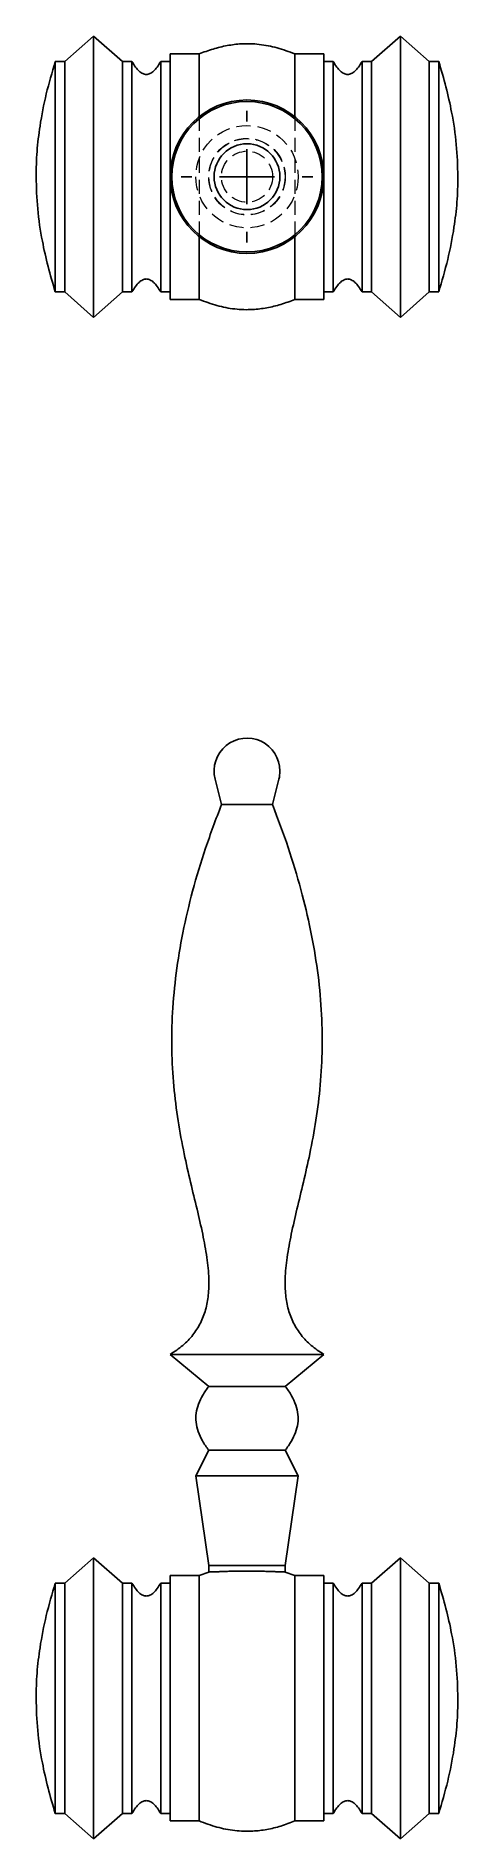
# Model space of a CAD drawing. Header units: millimetres. Extents: x 64 to 237, y 6 to 171.
# Drawn here: x 63.8 to 102.2, y 7 to 170.8 of the extents above.
import ezdxf

# ---------------------------------------------------------------- set-up
doc = ezdxf.new("R2010")
doc.units = ezdxf.units.MM
doc.linetypes.add('HIDDEN', pattern=[1.905, 1.27, -0.635])
doc.layers.add('10', color=7, linetype='Continuous')

# ---------------------------------------------------------------- blocks, each defined once
blk = doc.blocks.new('SW_CENTERMARKSYMBOL_0')
at = {"layer": '10', "color": 0}
for p, q in [((0, 5), (0, 5.98)), ((0, 0), (0, 2.5)), ((-5, 0), (-5.98, 0)), ((0, 0), (-2.5, 0)), ((0, 0), (0, -2.5)), ((0, 0), (2.5, 0)), ((5, 0), (5.98, 0)), ((0, -5), (0, -5.98))]:
    blk.add_line(p, q, dxfattribs=at)

msp = doc.modelspace()

# ---------------------------------------------------------------- linework, layer by layer
at = {"color": 7, "linetype": 'Continuous', "lineweight": 25}
for p, q in [((69.06, 170.78), (66.45, 168.45)), ((71.68, 168.45), (69.06, 170.78)), ((69.06, 170.78), (69.06, 145.22)), ((96.93, 170.78), (94.32, 168.45)), ((99.55, 168.45), (96.93, 170.78)), ((96.93, 170.78), (96.93, 145.22)), ((78.64, 169.15), (76.03, 169.15)), ((76.03, 169.15), (76.03, 146.85)), ((78.64, 169.15), (78.64, 163.44)), ((89.97, 169.15), (87.36, 169.15)), ((87.36, 169.15), (87.36, 163.44)), ((89.97, 169.15), (89.97, 146.85)), ((66.45, 168.45), (65.58, 168.45)), ((65.58, 168.45), (65.58, 147.55)), ((66.45, 168.45), (66.45, 147.55)), ((72.55, 168.45), (71.68, 168.45)), ((71.68, 168.45), (71.68, 147.55)), ((72.55, 168.45), (72.55, 147.55)), ((76.03, 168.45), (75.16, 168.45)), ((75.16, 168.45), (75.16, 147.55)), ((90.84, 168.45), (89.97, 168.45)), ((90.84, 168.45), (90.84, 147.55)), ((94.32, 168.45), (93.45, 168.45)), ((93.45, 168.45), (93.45, 147.55)), ((94.32, 168.45), (94.32, 147.55)), ((100.42, 168.45), (99.55, 168.45)), ((99.55, 168.45), (99.55, 147.55)), ((100.42, 168.45), (100.42, 147.55)), ((78.64, 152.56), (78.64, 146.85)), ((87.36, 152.56), (87.36, 146.85)), ((65.58, 147.55), (66.45, 147.55)), ((66.45, 147.55), (69.06, 145.22)), ((69.06, 145.22), (71.68, 147.55)), ((71.68, 147.55), (72.55, 147.55)), ((75.16, 147.55), (76.03, 147.55)), ((89.97, 147.55), (90.84, 147.55)), ((93.45, 147.55), (94.32, 147.55)), ((94.32, 147.55), (96.93, 145.22)), ((96.93, 145.22), (99.55, 147.55)), ((99.55, 147.55), (100.42, 147.55)), ((76.03, 146.85), (78.64, 146.85)), ((87.36, 146.85), (89.97, 146.85)), ((80.1, 103.28), (80.68, 100.96)), ((85.32, 100.96), (85.9, 103.28)), ((85.32, 100.96), (80.68, 100.96)), ((76.03, 51.02), (79.52, 48.11)), ((89.97, 51.02), (76.03, 51.02)), ((86.48, 48.11), (89.97, 51.02)), ((86.48, 48.11), (79.52, 48.11)), ((79.52, 42.31), (78.35, 39.98)), ((86.48, 42.31), (79.52, 42.31)), ((87.65, 39.98), (86.48, 42.31)), ((78.35, 39.98), (79.52, 31.85)), ((87.65, 39.98), (78.35, 39.98)), ((86.48, 31.85), (87.65, 39.98)), ((69.06, 32.55), (66.45, 30.23)), ((71.68, 30.23), (69.06, 32.55)), ((69.06, 32.55), (69.06, 7)), ((79.52, 31.23), (78.64, 30.93)), ((79.52, 31.85), (79.52, 31.25)), ((86.48, 31.85), (79.52, 31.85)), ((86.48, 31.25), (86.48, 31.85)), ((87.36, 30.93), (86.48, 31.22)), ((96.93, 32.55), (94.32, 30.23)), ((99.55, 30.23), (96.93, 32.55)), ((96.93, 32.55), (96.93, 7)), ((66.45, 30.23), (65.58, 30.23)), ((65.58, 30.23), (65.58, 9.32)), ((66.45, 30.23), (66.45, 9.32)), ((72.55, 30.23), (71.68, 30.23)), ((71.68, 30.23), (71.68, 9.32)), ((72.55, 30.23), (72.55, 9.32)), ((76.03, 30.23), (75.16, 30.23)), ((75.16, 30.23), (75.16, 9.32)), ((78.64, 30.93), (76.03, 30.93)), ((76.03, 30.93), (76.03, 8.63)), ((78.64, 30.93), (78.64, 8.63)), ((89.97, 30.93), (87.36, 30.93)), ((87.36, 30.93), (87.36, 8.63)), ((89.97, 30.93), (89.97, 8.63)), ((90.84, 30.23), (89.97, 30.23)), ((90.84, 30.23), (90.84, 9.32)), ((94.32, 30.23), (93.45, 30.23)), ((93.45, 30.23), (93.45, 9.32)), ((94.32, 30.23), (94.32, 9.32)), ((100.42, 30.23), (99.55, 30.23)), ((99.55, 30.23), (99.55, 9.32)), ((100.42, 9.32), (100.42, 30.23)), ((65.58, 9.32), (66.45, 9.32)), ((66.45, 9.32), (69.06, 7)), ((69.06, 7), (71.68, 9.32)), ((71.68, 9.32), (72.55, 9.32)), ((75.16, 9.32), (76.03, 9.32)), ((76.03, 8.63), (78.64, 8.63)), ((87.36, 8.63), (89.97, 8.63)), ((89.97, 9.32), (90.84, 9.32)), ((93.45, 9.32), (94.32, 9.32)), ((94.32, 9.32), (96.93, 7)), ((96.93, 7), (99.55, 9.32)), ((99.55, 9.32), (100.42, 9.32))]:
    msp.add_line(p, q, dxfattribs=at)
at = {"color": 7, "linetype": 'HIDDEN', "lineweight": 18}
for p, q in [((78.64, 163.44), (78.64, 152.56)), ((87.36, 163.44), (87.36, 152.56)), ((79.52, 31.25), (79.54, 31.25))]:
    msp.add_line(p, q, dxfattribs=at)
at = {"color": 7, "linetype": 'Continuous', "lineweight": 25}
for radius in [6.97, 6.83, 2.99]:
    msp.add_circle((83, 158), radius, dxfattribs=at)
at = {"color": 7, "linetype": 'HIDDEN', "lineweight": 18}
for radius in [4.65, 3.48, 3.46, 2.32]:
    msp.add_circle((83, 158), radius, dxfattribs=at)
at = {"color": 7, "linetype": 'Continuous', "lineweight": 25}
for start, end in [(0, 194.0362), (345.9638, 0)]:
    msp.add_arc((83, 104.01), 2.99, start, end, dxfattribs=at)
for points, knots in [([(87.36, 169.15), (86.82, 169.35), (85.76, 169.74), (84.12, 170.06), (82.59, 170.11), (81.19, 169.93), (79.9, 169.62), (79.07, 169.31), (78.64, 169.15)], [0, 0, 0, 0, 0.191638, 0.376597, 0.558248, 0.701946, 0.848748, 1, 1, 1, 1]), ([(65.58, 168.45), (65.29, 167.48), (64.73, 165.56), (64.2, 162.82), (63.89, 160.31), (63.85, 158.77), (63.84, 158)], [0, 0, 0, 0, 0.2855483, 0.5659524, 0.7836178, 1, 1, 1, 1]), ([(75.16, 168.45), (75.06, 168.29), (74.86, 167.98), (74.54, 167.61), (74.21, 167.36), (73.85, 167.26), (73.5, 167.36), (73.17, 167.61), (72.84, 167.98), (72.65, 168.29), (72.55, 168.45)], [0, 0, 0, 0, 0.162478, 0.297575, 0.40751, 0.500161, 0.592778, 0.702629, 0.837625, 1, 1, 1, 1]), ([(93.45, 168.45), (93.35, 168.29), (93.16, 167.98), (92.83, 167.61), (92.5, 167.36), (92.15, 167.26), (91.79, 167.36), (91.46, 167.61), (91.13, 167.98), (90.94, 168.29), (90.84, 168.45)], [0, 0, 0, 0, 0.1624266, 0.297473, 0.4073661, 0.5, 0.5926339, 0.702527, 0.8375734, 1, 1, 1, 1]), ([(102.16, 158), (102.13, 158.98), (102.08, 160.94), (101.65, 163.66), (101.1, 166.17), (100.65, 167.69), (100.42, 168.45)], [0, 0, 0, 0, 0.275533, 0.553622, 0.775141, 1, 1, 1, 1]), ([(63.84, 158), (63.87, 157.02), (63.92, 155.06), (64.35, 152.34), (64.9, 149.83), (65.35, 148.31), (65.58, 147.55)], [0, 0, 0, 0, 0.275533, 0.553622, 0.775141, 1, 1, 1, 1]), ([(100.42, 147.55), (100.71, 148.52), (101.27, 150.44), (101.8, 153.18), (102.11, 155.69), (102.15, 157.23), (102.16, 158)], [0, 0, 0, 0, 0.2855483, 0.5659524, 0.7836178, 1, 1, 1, 1]), ([(72.55, 147.55), (72.65, 147.71), (72.84, 148.02), (73.17, 148.39), (73.5, 148.64), (73.85, 148.74), (74.21, 148.64), (74.54, 148.39), (74.86, 148.02), (75.06, 147.71), (75.16, 147.55)], [0, 0, 0, 0, 0.162375, 0.297371, 0.407222, 0.499839, 0.59249, 0.702425, 0.837522, 1, 1, 1, 1]), ([(90.84, 147.55), (90.94, 147.71), (91.13, 148.02), (91.46, 148.39), (91.79, 148.64), (92.15, 148.74), (92.5, 148.64), (92.83, 148.39), (93.16, 148.02), (93.35, 147.71), (93.45, 147.55)], [0, 0, 0, 0, 0.162427, 0.297473, 0.407366, 0.5, 0.592634, 0.702527, 0.837573, 1, 1, 1, 1]), ([(78.64, 146.85), (79.18, 146.65), (80.24, 146.26), (81.88, 145.94), (83.41, 145.89), (84.81, 146.07), (86.1, 146.38), (86.93, 146.69), (87.36, 146.85)], [0, 0, 0, 0, 0.191638, 0.376597, 0.558248, 0.701946, 0.848748, 1, 1, 1, 1]), ([(80.68, 100.96), (80.18, 99.64), (79.21, 97.06), (78.04, 93.17), (77.14, 89.38), (76.53, 85.69), (76.2, 82.13), (76.13, 78.7), (76.31, 75.41), (76.71, 72.27), (77.25, 69.36), (77.86, 66.69), (78.45, 64.27), (78.98, 62), (79.37, 59.89), (79.56, 58.04), (79.52, 56.44), (79.28, 55.08), (78.81, 53.85), (78.1, 52.75), (77.18, 51.78), (76.42, 51.28), (76.03, 51.02)], [0, 0, 0, 0, 0.08111, 0.158867, 0.233472, 0.305138, 0.37409, 0.43938, 0.502422, 0.563266, 0.621772, 0.672608, 0.720736, 0.765626, 0.806817, 0.844094, 0.872336, 0.898494, 0.923348, 0.94788, 0.973123, 1, 1, 1, 1]), ([(89.97, 51.02), (89.58, 51.28), (88.82, 51.78), (87.9, 52.75), (87.19, 53.85), (86.72, 55.08), (86.48, 56.44), (86.44, 58.04), (86.63, 59.89), (87.02, 62), (87.55, 64.27), (88.14, 66.69), (88.75, 69.38), (89.3, 72.33), (89.7, 75.53), (89.87, 78.88), (89.79, 82.36), (89.44, 85.93), (88.81, 89.58), (87.92, 93.3), (86.77, 97.12), (85.81, 99.66), (85.32, 100.96)], [0, 0, 0, 0, 0.026877, 0.05212, 0.076652, 0.101506, 0.127664, 0.155906, 0.193183, 0.234374, 0.279264, 0.327392, 0.378228, 0.43782, 0.499832, 0.564121, 0.630748, 0.699887, 0.770447, 0.843854, 0.920308, 1, 1, 1, 1]), ([(79.52, 48.11), (79.33, 47.85), (78.97, 47.34), (78.58, 46.52), (78.35, 45.69), (78.34, 44.84), (78.54, 43.98), (78.94, 43.12), (79.32, 42.59), (79.52, 42.31)], [0, 0, 0, 0, 0.153602, 0.294921, 0.426885, 0.554807, 0.692199, 0.839418, 1, 1, 1, 1]), ([(86.48, 42.31), (86.67, 42.57), (87.03, 43.08), (87.42, 43.9), (87.65, 44.73), (87.66, 45.58), (87.46, 46.44), (87.06, 47.3), (86.68, 47.84), (86.48, 48.11)], [0, 0, 0, 0, 0.1536024, 0.2949207, 0.4268854, 0.5548068, 0.6921987, 0.8394181, 1, 1, 1, 1]), ([(86.48, 31.25), (86.47, 31.25), (86.46, 31.25), (86.3, 31.25), (86.06, 31.26), (85.74, 31.27), (85.33, 31.29), (84.86, 31.3), (84.34, 31.32), (83.78, 31.33), (83.19, 31.34), (82.6, 31.34), (82.02, 31.33), (81.48, 31.32), (80.97, 31.3), (80.52, 31.28), (80.14, 31.27), (79.84, 31.26), (79.63, 31.25), (79.54, 31.25), (79.51, 31.25), (79.52, 31.25), (79.52, 31.25)], [0, 0, 0, 0, 0.052889, 0.107313, 0.160202, 0.214625, 0.26752, 0.321945, 0.374886, 0.429362, 0.482275, 0.536734, 0.589477, 0.643745, 0.696599, 0.75098, 0.803933, 0.858424, 0.911329, 0.965769, 0.999968, 1, 1, 1, 1]), ([(65.58, 30.23), (65.29, 29.26), (64.73, 27.33), (64.2, 24.6), (63.89, 22.08), (63.85, 20.54), (63.84, 19.78)], [0, 0, 0, 0, 0.285548, 0.565952, 0.783618, 1, 1, 1, 1]), ([(75.16, 30.23), (75.06, 30.06), (74.86, 29.76), (74.54, 29.38), (74.21, 29.13), (73.85, 29.04), (73.5, 29.13), (73.17, 29.38), (72.84, 29.76), (72.65, 30.06), (72.55, 30.23)], [0, 0, 0, 0, 0.162478, 0.297575, 0.40751, 0.500161, 0.592778, 0.702629, 0.837625, 1, 1, 1, 1]), ([(93.45, 30.23), (93.35, 30.06), (93.16, 29.76), (92.83, 29.38), (92.5, 29.13), (92.15, 29.04), (91.79, 29.13), (91.46, 29.38), (91.13, 29.76), (90.94, 30.06), (90.84, 30.23)], [0, 0, 0, 0, 0.162427, 0.297473, 0.407366, 0.5, 0.592634, 0.702527, 0.837573, 1, 1, 1, 1]), ([(102.16, 19.78), (102.13, 20.75), (102.08, 22.72), (101.65, 25.44), (101.1, 27.95), (100.65, 29.46), (100.42, 30.23)], [0, 0, 0, 0, 0.275533, 0.553622, 0.775141, 1, 1, 1, 1]), ([(63.84, 19.78), (63.87, 18.8), (63.92, 16.83), (64.35, 14.11), (64.9, 11.6), (65.35, 10.09), (65.58, 9.32)], [0, 0, 0, 0, 0.275533, 0.553622, 0.775141, 1, 1, 1, 1]), ([(100.42, 9.32), (100.71, 10.29), (101.27, 12.22), (101.8, 14.95), (102.11, 17.47), (102.15, 19.01), (102.16, 19.78)], [0, 0, 0, 0, 0.285548, 0.565952, 0.783618, 1, 1, 1, 1]), ([(72.55, 9.32), (72.65, 9.49), (72.84, 9.79), (73.17, 10.17), (73.5, 10.42), (73.85, 10.51), (74.21, 10.42), (74.54, 10.17), (74.86, 9.79), (75.06, 9.49), (75.16, 9.32)], [0, 0, 0, 0, 0.162375, 0.297371, 0.407222, 0.499839, 0.59249, 0.702425, 0.837522, 1, 1, 1, 1]), ([(90.84, 9.32), (90.94, 9.49), (91.13, 9.79), (91.46, 10.17), (91.79, 10.42), (92.15, 10.51), (92.5, 10.42), (92.83, 10.17), (93.16, 9.79), (93.35, 9.49), (93.45, 9.32)], [0, 0, 0, 0, 0.162427, 0.297473, 0.407366, 0.5, 0.592634, 0.702527, 0.837573, 1, 1, 1, 1]), ([(78.64, 8.63), (79.18, 8.43), (80.24, 8.04), (81.88, 7.72), (83.41, 7.67), (84.81, 7.84), (86.1, 8.15), (86.93, 8.47), (87.36, 8.63)], [0, 0, 0, 0, 0.191638, 0.376597, 0.558248, 0.701946, 0.848748, 1, 1, 1, 1])]:
    msp.add_open_spline(points, degree=3, knots=knots, dxfattribs=at)

# ---------------------------------------------------------------- block references
at = {"layer": '10'}
msp.add_blockref('SW_CENTERMARKSYMBOL_0', (83, 158), dxfattribs=at)

doc.saveas('drawing.dxf')
